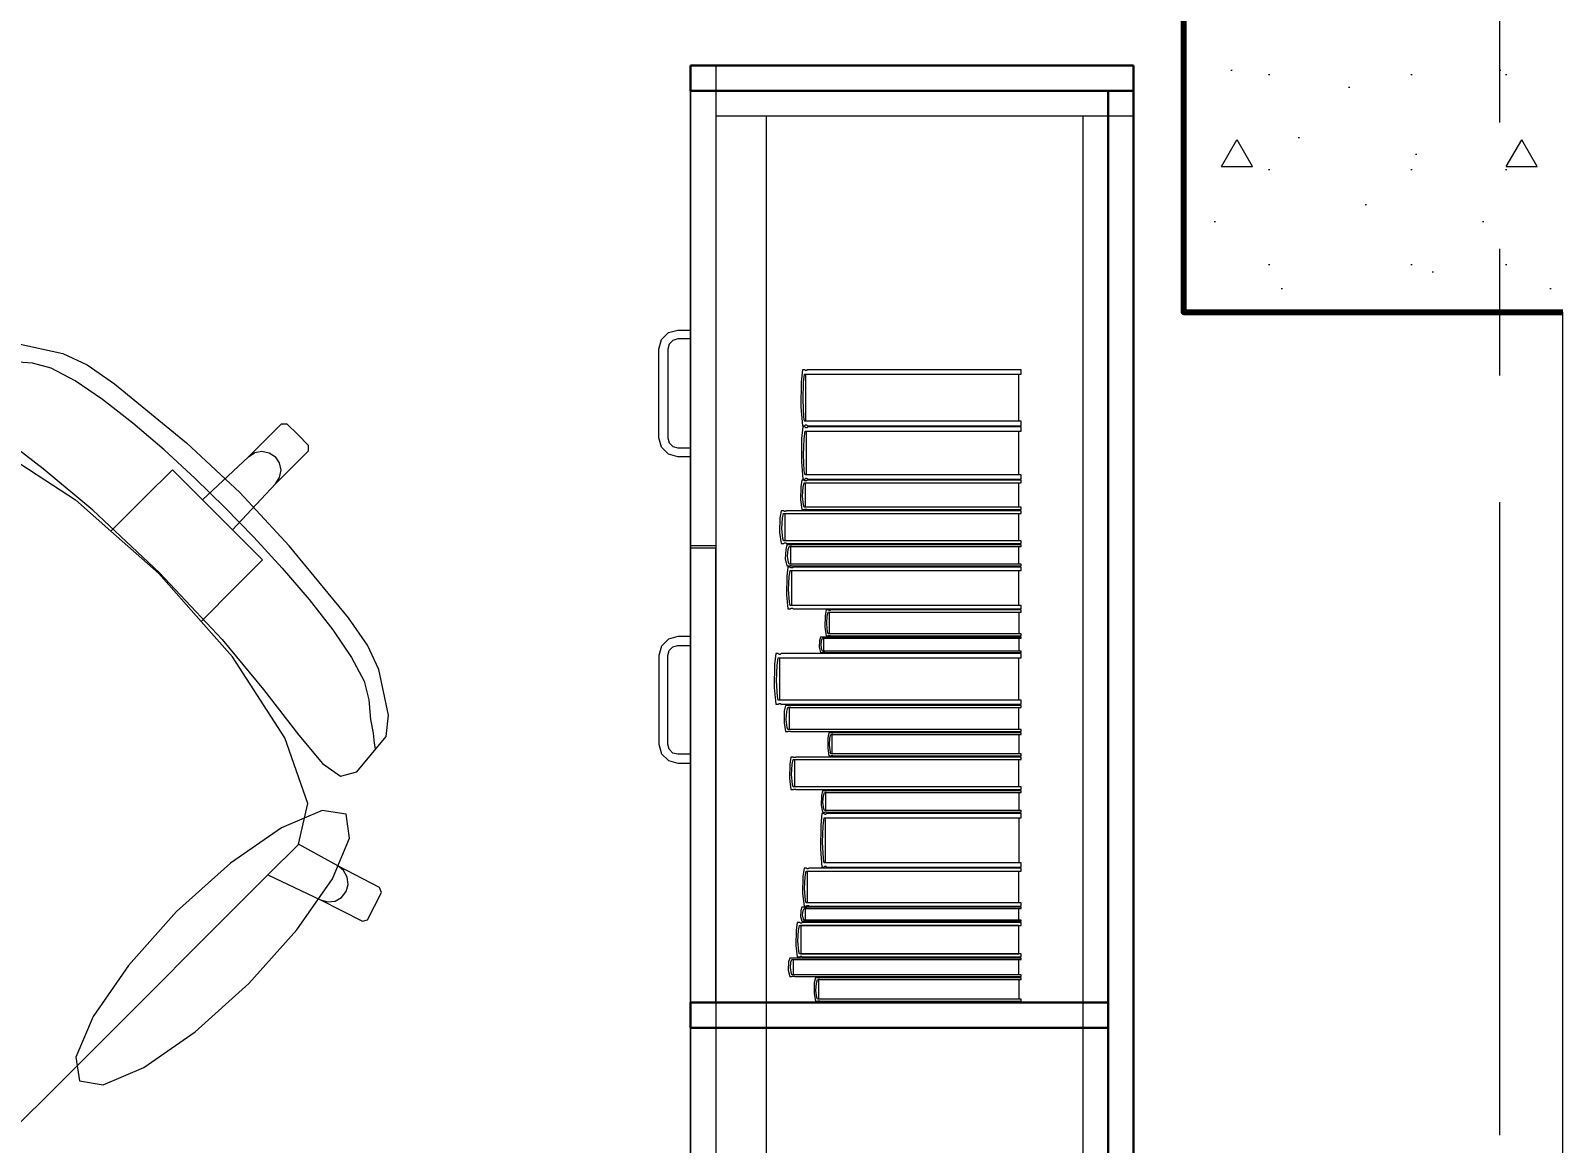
# Model space of a CAD drawing. Header units: inches. Extents: x -38 to 5698, y -33 to 92.
# Drawn here: x 135.659 to 136.869, y 6.244 to 7.122 of the extents above; entities that cross this region are included whole.
import ezdxf

# ---------------------------------------------------------------- set-up
doc = ezdxf.new("R2010")
doc.units = ezdxf.units.IN
doc.header["$MEASUREMENT"] = 0
doc.set_wipeout_variables(frame=1)
doc.header["$PDMODE"] = 1
doc.linetypes.add('Punto & Raya', pattern=[0.65, 0.5, -0.075, 0, -0.075])
doc.linetypes.add('Wipeout_Contour', pattern=[1, 0, -1])
for name, color, linetype in [('02 _ ARQ _ ALB _ Cotas Ejes', 7, 'Continuous'), ('02 _ ARQ _ ALB _ Ejes Generales', 7, 'Continuous'), ('02 _ ARQ _ ZON _ Espacio.3D', 7, 'Continuous'), ('08 _ STR _ EXT _ 06 Columnas', 7, 'Continuous'), ('Interior - Mobiliario', 7, 'Continuous')]:
    doc.layers.add(name, color=color, linetype=linetype)
doc.styles.add('Estilo_Generado_4', font='swisse.ttf')
doc.dimstyles.new('Estilo_Generado__1', dxfattribs={"dimtxt": 0.125, "dimasz": 0.095, "dimexe": 0.18, "dimexo": 0.3, "dimgap": 0, "dimtad": 0, "dimtih": 1, "dimtoh": 1, "dimzin": 0, "dimdsep": 46, "dimtxsty": 'Estilo_Generado_4', "dimblk": 'ARROWHEAD_6', "dimblk1": 'ARROWHEAD_6', "dimblk2": 'ARROWHEAD_6', "dimcen": 0.09, "dimse1": 1, "dimse2": 1, "dimclrd": 144, "dimclre": 144, "dimclrt": 7, "dimadec": 0, "dimazin": 0, "dimtfac": 1, "dimtdec": 4, "dimtmove": 0, "dimatfit": 3, "dimfxl": 1, "dimtolj": 1, "dimtzin": 0, "dimarcsym": 0})

# ---------------------------------------------------------------- blocks, each defined once
blk = doc.blocks.new('ARROWHEAD_6')
at = {"color": 0, "linetype": 'Continuous', "lineweight": 0}
for p, q in [((-0.5, -0.5), (0.5, 0.5)), ((0, 0), (-1, 0))]:
    blk.add_line(p, q, dxfattribs=at)
blk = doc.blocks.new('*D91', base_point=(804.059, 0))
at = {"layer": '02 _ ARQ _ ALB _ Cotas Ejes', "color": 144, "linetype": 'Continuous', "lineweight": -2, "transparency": 16777216}
for p, q in [((129.915, 2.2841), (133.0886, 2.2841)), ((136.725, 2.2841), (133.4761, 2.2841))]:
    blk.add_line(p, q, dxfattribs=at)
at = {"layer": 'Defpoints', "color": 0, "linetype": 'Continuous', "transparency": 16777216}
for p in [(129.82, 7.45), (136.82, 7.45), (136.82, 2.2841)]:
    blk.add_point(p, dxfattribs=at)
at = {"layer": '02 _ ARQ _ ALB _ Cotas Ejes', "color": 144, "linetype": 'Continuous', "lineweight": -2, "transparency": 16777216, "xscale": 0.095, "yscale": 0.095, "zscale": 0.095, "rotation": 180}
blk.add_blockref('ARROWHEAD_6', (129.82, 2.2841), dxfattribs=at)
at = {"layer": '02 _ ARQ _ ALB _ Cotas Ejes', "color": 144, "linetype": 'Continuous', "lineweight": -2, "transparency": 16777216, "xscale": 0.095, "yscale": 0.095, "zscale": 0.095}
blk.add_blockref('ARROWHEAD_6', (136.82, 2.2841), dxfattribs=at)
at = {"layer": '02 _ ARQ _ ALB _ Cotas Ejes', "color": 7, "linetype": 'Continuous', "lineweight": 13, "transparency": 16777216, "insert": (133.2824, 2.2841), "char_height": 0.125, "attachment_point": 5, "style": 'Estilo_Generado_4'}
blk.add_mtext('\\A1;7.00', dxfattribs=at)
blk = doc.blocks.new('*D92', base_point=(804.059, 0))
at = {"layer": '02 _ ARQ _ ALB _ Cotas Ejes', "color": 144, "linetype": 'Continuous', "lineweight": -2, "transparency": 16777216}
for p, q in [((136.915, 2.2841), (140.0886, 2.2841)), ((143.725, 2.2841), (140.4761, 2.2841))]:
    blk.add_line(p, q, dxfattribs=at)
at = {"layer": 'Defpoints', "color": 0, "linetype": 'Continuous', "transparency": 16777216}
for p in [(136.82, 7.45), (143.82, 7.45), (143.82, 2.2841)]:
    blk.add_point(p, dxfattribs=at)
at = {"layer": '02 _ ARQ _ ALB _ Cotas Ejes', "color": 144, "linetype": 'Continuous', "lineweight": -2, "transparency": 16777216, "xscale": 0.095, "yscale": 0.095, "zscale": 0.095, "rotation": 180}
blk.add_blockref('ARROWHEAD_6', (136.82, 2.2841), dxfattribs=at)
at = {"layer": '02 _ ARQ _ ALB _ Cotas Ejes', "color": 144, "linetype": 'Continuous', "lineweight": -2, "transparency": 16777216, "xscale": 0.095, "yscale": 0.095, "zscale": 0.095}
blk.add_blockref('ARROWHEAD_6', (143.82, 2.2841), dxfattribs=at)
at = {"layer": '02 _ ARQ _ ALB _ Cotas Ejes', "color": 7, "linetype": 'Continuous', "lineweight": 13, "transparency": 16777216, "insert": (140.2823, 2.2841), "char_height": 0.125, "attachment_point": 5, "style": 'Estilo_Generado_4'}
blk.add_mtext('\\A1;7.00', dxfattribs=at)

msp = doc.modelspace()

# ---------------------------------------------------------------- hatches: boundary and pattern name
at = {"layer": '08 _ STR _ EXT _ 06 Columnas', "linetype": 'Continuous', "lineweight": 9}
h = msp.add_hatch(dxfattribs=at)
h.set_pattern_fill('HORMIGÓN_EN_MASA_0002', style=0, pattern_type=2)
h.set_pattern_definition([(0, (92.5, 3e-09), (0, 0.3897114), [0.024375, -0.200625]), (0, (92.6125, 0.19486), (0, 0.3897114), [0.024375, -0.200625]), (60, (92.5, 3e-09), (-0.3375, 0.1948557), [0.024375, -0.200625]), (60, (92.725, 3e-09), (-0.3375, 0.1948557), [0.024375, -0.200625]), (120, (92.5244, 3e-09), (0.3375, 0.1948557), [0.024375, -0.200625]), (120, (92.7494, 3e-09), (0.3375, 0.1948557), [0.024375, -0.200625]), (0, (92.500015, 0.0375), (0, 0.075), [0, -0.075, 0, -0.1125]), (45, (92.537515, 0.0375), (-0.05303301, 0.05303301), [0, -0.05625, 0, -0.09375])])
h.paths.add_polyline_path([(136.57, 7.7), (136.17, 7.7), (136.17, 7.2), (136.57, 7.2), (136.57, 6.9), (136.87, 6.9), (136.87, 7.2), (137.07, 7.2), (137.07, 8.1), (136.57, 8.1)])

# ---------------------------------------------------------------- linework, layer by layer
at = {"layer": '02 _ ARQ _ ALB _ Ejes Generales', "color": 252, "linetype": 'Punto & Raya', "lineweight": 13}
msp.add_line((136.82, 3.05), (136.82, 44.9), dxfattribs=at)
at = {"layer": '02 _ ARQ _ ZON _ Espacio.3D', "color": 254, "linetype": 'Continuous', "lineweight": 0, "flags": 128}
msp.add_lwpolyline([(130.7699, 4.2489), (135.8699, 4.2489), (135.8699, 4.6516), (136.0199, 4.6516), (136.0199, 3.7271), (136.87, 3.7271), (136.87, 6.9), (136.57, 6.9), (136.57, 7.2), (136.17, 7.2), (136.17, 7.7), (136.57, 7.7), (136.57, 8.1), (137.07, 8.1), (137.07, 7.2), (143.17, 7.2), (143.17, 7.7), (143.57, 7.7), (143.57, 8.1), (144.07, 8.1), (144.0699, 11.45)], dxfattribs=at)
at = {"layer": '08 _ STR _ EXT _ 06 Columnas', "color": 7, "linetype": 'Continuous', "lineweight": 80, "flags": 128}
msp.add_lwpolyline([(137.07, 7.2), (137.07, 8.1), (136.57, 8.1), (136.57, 7.7), (136.17, 7.7), (136.17, 7.2), (136.57, 7.2), (136.57, 6.9), (136.87, 6.9)], dxfattribs=at)
at = {"layer": 'Interior - Mobiliario', "color": 175, "linetype": 'Continuous', "lineweight": 13}
for p, q in [((136.5105, 7.0749), (136.2005, 7.0749)), ((136.2005, 7.0749), (136.2005, 5.6149)), ((136.5105, 5.6149), (136.5105, 7.0749)), ((136.2405, 7.0549), (136.2005, 7.0549)), ((136.4905, 7.0549), (136.2405, 7.0549)), ((136.1575, 6.8784), (136.163, 6.8839)), ((136.163, 6.8839), (136.1705, 6.8859)), ((136.1705, 6.8859), (136.1805, 6.8859)), ((136.1805, 6.8859), (136.1805, 6.8789)), ((135.6483, 6.8753), (135.6845, 6.8675)), ((136.1555, 6.8709), (136.1575, 6.8784)), ((136.1636, 6.8749), (136.1625, 6.8709)), ((136.1665, 6.8778), (136.1636, 6.8749)), ((136.1705, 6.8789), (136.1665, 6.8778)), ((136.1805, 6.8789), (136.1705, 6.8789)), ((135.6605, 6.8598), (135.6451, 6.8609)), ((135.6753, 6.8559), (135.6605, 6.8598)), ((135.6845, 6.8675), (135.7037, 6.8585)), ((136.1555, 6.8009), (136.1555, 6.8709)), ((136.1625, 6.8709), (136.1625, 6.8009)), ((135.6941, 6.8459), (135.6753, 6.8559)), ((135.7037, 6.8585), (135.7254, 6.8436)), ((136.2689, 6.8546), (136.2679, 6.8449)), ((136.2708, 6.8546), (136.2689, 6.8546)), ((136.2698, 6.8445), (136.2706, 6.8511)), ((136.2706, 6.8511), (136.4418, 6.8511)), ((136.2709, 6.8544), (136.2708, 6.8546)), ((136.2711, 6.8542), (136.2709, 6.8544)), ((136.2713, 6.854), (136.2711, 6.8542)), ((136.2716, 6.8539), (136.2713, 6.854)), ((136.2715, 6.8511), (136.2715, 6.814)), ((136.2718, 6.8539), (136.2716, 6.8539)), ((136.2721, 6.8539), (136.2718, 6.8539)), ((136.2723, 6.8541), (136.2721, 6.8539)), ((136.2725, 6.8544), (136.2723, 6.8541)), ((136.2727, 6.8546), (136.2725, 6.8544)), ((136.4418, 6.8546), (136.2727, 6.8546)), ((136.4401, 6.814), (136.4401, 6.8511)), ((136.4418, 6.8511), (136.4418, 6.8546)), ((135.7159, 6.831), (135.6941, 6.8459)), ((135.7254, 6.8436), (135.7821, 6.7968)), ((136.2679, 6.8449), (136.2677, 6.8252)), ((136.2694, 6.8309), (136.2698, 6.8445)), ((135.7397, 6.8125), (135.7159, 6.831)), ((136.2677, 6.8252), (136.2689, 6.8104)), ((136.2701, 6.8173), (136.2694, 6.8309)), ((135.7645, 6.7913), (135.7397, 6.8125)), ((135.8312, 6.7859), (135.8573, 6.812)), ((135.8573, 6.812), (135.8616, 6.812)), ((135.8616, 6.812), (135.8701, 6.8035)), ((136.2706, 6.814), (136.2701, 6.8173)), ((136.4418, 6.814), (136.2706, 6.814)), ((136.2711, 6.8109), (136.2714, 6.8111)), ((136.2714, 6.8111), (136.2716, 6.8112)), ((136.2716, 6.8112), (136.2719, 6.8111)), ((136.2719, 6.8111), (136.2721, 6.811)), ((136.2721, 6.811), (136.2724, 6.8109)), ((136.4418, 6.8104), (136.4418, 6.814)), ((135.6688, 6.7764), (135.6326, 6.8043)), ((135.8786, 6.7949), (135.8701, 6.8035)), ((136.1575, 6.7934), (136.1555, 6.8009)), ((136.1625, 6.8009), (136.1636, 6.7969)), ((136.2683, 6.8004), (136.2681, 6.782)), ((136.2692, 6.8094), (136.2683, 6.8004)), ((136.2689, 6.8104), (136.2708, 6.8104)), ((136.2711, 6.8094), (136.2692, 6.8094)), ((136.2697, 6.7873), (136.2702, 6.8)), ((136.2702, 6.8), (136.271, 6.8061)), ((136.2708, 6.8104), (136.2709, 6.8107)), ((136.2709, 6.8107), (136.2711, 6.8109)), ((136.271, 6.8061), (136.4418, 6.8061)), ((136.2712, 6.8093), (136.2711, 6.8094)), ((136.2714, 6.809), (136.2712, 6.8093)), ((136.2717, 6.8088), (136.2714, 6.809)), ((136.2719, 6.8087), (136.2717, 6.8088)), ((136.2718, 6.8061), (136.2718, 6.7716)), ((136.2722, 6.8087), (136.2719, 6.8087)), ((136.2724, 6.8088), (136.2722, 6.8087)), ((136.2724, 6.8109), (136.2726, 6.8106)), ((136.2727, 6.809), (136.2724, 6.8088)), ((136.2726, 6.8106), (136.2727, 6.8104)), ((136.2727, 6.8104), (136.4418, 6.8104)), ((136.2729, 6.8092), (136.2727, 6.809)), ((136.273, 6.8094), (136.2729, 6.8092)), ((136.4418, 6.8094), (136.273, 6.8094)), ((136.4401, 6.7716), (136.4401, 6.8061)), ((136.4418, 6.8061), (136.4418, 6.8094)), ((135.6306, 6.7932), (135.6944, 6.7518)), ((135.7891, 6.7687), (135.7645, 6.7913)), ((135.7821, 6.7968), (135.8243, 6.7577)), ((135.8312, 6.7859), (135.8361, 6.7892)), ((135.8361, 6.7892), (135.8418, 6.7903)), ((135.8418, 6.7903), (135.8476, 6.7891)), ((135.8476, 6.7891), (135.8525, 6.7858)), ((135.8526, 6.7646), (135.8787, 6.7907)), ((135.8787, 6.7907), (135.8786, 6.7949)), ((136.163, 6.7879), (136.1575, 6.7934)), ((136.1705, 6.7859), (136.163, 6.7879)), ((136.1636, 6.7969), (136.1665, 6.7939)), ((136.1665, 6.7939), (136.1705, 6.7929)), ((136.1705, 6.7929), (136.1805, 6.7929)), ((136.1805, 6.7929), (136.1805, 6.7859)), ((136.2704, 6.7747), (136.2697, 6.7873)), ((135.7081, 6.7437), (135.6688, 6.7764)), ((135.7499, 6.7544), (135.7711, 6.7756)), ((135.7711, 6.7756), (135.7947, 6.752)), ((135.7947, 6.752), (135.8312, 6.7859)), ((135.8558, 6.781), (135.8525, 6.7858)), ((135.8569, 6.7752), (135.8558, 6.781)), ((135.8558, 6.7695), (135.8569, 6.7752)), ((136.1805, 6.7859), (136.1705, 6.7859)), ((136.2681, 6.782), (136.2692, 6.7683)), ((136.271, 6.7716), (136.2704, 6.7747)), ((135.8126, 6.7459), (135.7891, 6.7687)), ((135.8186, 6.7281), (135.8526, 6.7646)), ((135.8526, 6.7646), (135.8558, 6.7695)), ((136.2686, 6.7673), (136.2677, 6.7622)), ((136.2705, 6.7673), (136.2686, 6.7673)), ((136.2692, 6.7683), (136.2711, 6.7683)), ((136.2696, 6.762), (136.2704, 6.7654)), ((136.2704, 6.7654), (136.4418, 6.7654)), ((136.2706, 6.7672), (136.2705, 6.7673)), ((136.2708, 6.767), (136.2706, 6.7672)), ((136.2711, 6.7669), (136.2708, 6.767)), ((136.4418, 6.7716), (136.271, 6.7716)), ((136.2711, 6.7683), (136.2712, 6.7685)), ((136.2713, 6.7669), (136.2711, 6.7669)), ((136.2712, 6.7685), (136.2715, 6.7687)), ((136.2712, 6.7654), (136.2712, 6.746)), ((136.2716, 6.7669), (136.2713, 6.7669)), ((136.2715, 6.7687), (136.2717, 6.7689)), ((136.2718, 6.7669), (136.2716, 6.7669)), ((136.2717, 6.7689), (136.272, 6.7689)), ((136.2721, 6.767), (136.2718, 6.7669)), ((136.272, 6.7689), (136.2722, 6.7689)), ((136.2723, 6.7671), (136.2721, 6.767)), ((136.2722, 6.7689), (136.2725, 6.7688)), ((136.2724, 6.7673), (136.2723, 6.7671)), ((136.4418, 6.7673), (136.2724, 6.7673)), ((136.2725, 6.7688), (136.2727, 6.7687)), ((136.2727, 6.7687), (136.2729, 6.7684)), ((136.2729, 6.7684), (136.273, 6.7683)), ((136.273, 6.7683), (136.4418, 6.7683)), ((136.4401, 6.746), (136.4401, 6.7654)), ((136.4418, 6.7683), (136.4418, 6.7716)), ((136.4418, 6.7654), (136.4418, 6.7673)), ((135.6944, 6.7518), (135.7225, 6.7271)), ((135.7225, 6.7271), (135.7499, 6.7544)), ((135.7947, 6.752), (135.8066, 6.74)), ((135.8634, 6.7155), (135.8243, 6.7577)), ((136.2677, 6.7622), (136.2675, 6.7519)), ((136.2675, 6.7519), (136.2686, 6.7442)), ((136.2691, 6.7548), (136.2696, 6.762)), ((136.2699, 6.7478), (136.2691, 6.7548)), ((135.7608, 6.6942), (135.7081, 6.7437)), ((135.8186, 6.7281), (135.8066, 6.74)), ((135.8126, 6.7459), (135.8354, 6.7225)), ((136.2521, 6.7432), (136.2511, 6.7375)), ((136.2542, 6.7432), (136.2521, 6.7432)), ((136.2532, 6.7373), (136.254, 6.7411)), ((136.254, 6.7411), (136.4418, 6.7411)), ((136.2543, 6.7431), (136.2542, 6.7432)), ((136.2546, 6.7429), (136.2543, 6.7431)), ((136.2548, 6.7428), (136.2546, 6.7429)), ((136.2551, 6.7427), (136.2548, 6.7428)), ((136.255, 6.7411), (136.255, 6.7195)), ((136.2554, 6.7427), (136.2551, 6.7427)), ((136.2556, 6.7428), (136.2554, 6.7427)), ((136.2559, 6.7429), (136.2556, 6.7428)), ((136.2562, 6.743), (136.2559, 6.7429)), ((136.2563, 6.7432), (136.2562, 6.743)), ((136.4418, 6.7432), (136.2563, 6.7432)), ((136.2686, 6.7442), (136.2705, 6.7442)), ((136.2704, 6.746), (136.2699, 6.7478)), ((136.4418, 6.746), (136.2704, 6.746)), ((136.2705, 6.7442), (136.2707, 6.7443)), ((136.2707, 6.7443), (136.2709, 6.7444)), ((136.2709, 6.7444), (136.2711, 6.7445)), ((136.2711, 6.7445), (136.2714, 6.7446)), ((136.2714, 6.7446), (136.2716, 6.7445)), ((136.2716, 6.7445), (136.2719, 6.7445)), ((136.2719, 6.7445), (136.2721, 6.7444)), ((136.2721, 6.7444), (136.2723, 6.7443)), ((136.2723, 6.7443), (136.2724, 6.7442)), ((136.2724, 6.7442), (136.4418, 6.7442)), ((136.4399, 6.7195), (136.4399, 6.7411)), ((136.4418, 6.7442), (136.4418, 6.746)), ((136.4418, 6.7411), (136.4418, 6.7432)), ((135.7225, 6.7271), (135.7604, 6.6938)), ((135.8422, 6.7044), (135.8186, 6.7281)), ((136.2511, 6.7375), (136.2509, 6.726)), ((136.2527, 6.7293), (136.2532, 6.7373)), ((136.2535, 6.7214), (136.2527, 6.7293)), ((135.8354, 6.7225), (135.8579, 6.6978)), ((135.9103, 6.6588), (135.8634, 6.7155)), ((136.1805, 6.7159), (136.2005, 6.7159)), ((136.2509, 6.726), (136.2521, 6.7174)), ((136.2521, 6.7174), (136.2542, 6.7174)), ((136.254, 6.7195), (136.2535, 6.7214)), ((136.4418, 6.7195), (136.254, 6.7195)), ((136.2542, 6.7174), (136.2544, 6.7176)), ((136.2544, 6.7176), (136.2546, 6.7177)), ((136.2546, 6.7177), (136.2549, 6.7178)), ((136.2549, 6.7178), (136.2552, 6.7179)), ((136.2552, 6.7179), (136.2554, 6.7179)), ((136.2554, 6.7179), (136.2557, 6.7178)), ((136.2557, 6.7178), (136.256, 6.7177)), ((136.2567, 6.7164), (136.2557, 6.7127)), ((136.256, 6.7177), (136.2562, 6.7175)), ((136.2562, 6.7175), (136.2563, 6.7174)), ((136.2563, 6.7174), (136.4418, 6.7174)), ((136.2587, 6.7164), (136.2567, 6.7164)), ((136.2577, 6.7126), (136.2585, 6.7151)), ((136.2585, 6.7151), (136.4418, 6.7151)), ((136.2588, 6.7164), (136.2587, 6.7164)), ((136.259, 6.7163), (136.2588, 6.7164)), ((136.2593, 6.7162), (136.259, 6.7163)), ((136.2596, 6.7162), (136.2593, 6.7162)), ((136.2595, 6.7151), (136.2595, 6.701)), ((136.2598, 6.7161), (136.2596, 6.7162)), ((136.2601, 6.7162), (136.2598, 6.7161)), ((136.2604, 6.7162), (136.2601, 6.7162)), ((136.2606, 6.7163), (136.2604, 6.7162)), ((136.2608, 6.7164), (136.2606, 6.7163)), ((136.4418, 6.7164), (136.2608, 6.7164)), ((136.44, 6.701), (136.44, 6.7151)), ((136.4418, 6.7174), (136.4418, 6.7195)), ((136.4418, 6.7151), (136.4418, 6.7164)), ((135.8211, 6.6833), (135.8422, 6.7044)), ((136.1805, 6.7139), (136.2005, 6.7139)), ((136.2557, 6.7127), (136.2554, 6.7053)), ((136.2554, 6.7053), (136.2567, 6.6997)), ((136.2572, 6.7074), (136.2577, 6.7126)), ((136.258, 6.7023), (136.2572, 6.7074)), ((136.2585, 6.701), (136.258, 6.7023)), ((135.7937, 6.6559), (135.7604, 6.6938)), ((135.7608, 6.6942), (135.8103, 6.6415)), ((135.8579, 6.6978), (135.8791, 6.6731)), ((136.2565, 6.6915), (136.2563, 6.6768)), ((136.2575, 6.6987), (136.2565, 6.6915)), ((136.2567, 6.6997), (136.2587, 6.6997)), ((136.2595, 6.6987), (136.2575, 6.6987)), ((136.258, 6.681), (136.2585, 6.6911)), ((136.4418, 6.701), (136.2585, 6.701)), ((136.2585, 6.6911), (136.2593, 6.696)), ((136.2587, 6.6997), (136.2589, 6.6998)), ((136.2589, 6.6998), (136.2591, 6.6998)), ((136.2591, 6.6998), (136.2594, 6.6999)), ((136.2593, 6.696), (136.4418, 6.696)), ((136.2594, 6.6999), (136.2596, 6.6999)), ((136.2596, 6.6985), (136.2595, 6.6987)), ((136.2596, 6.6999), (136.2599, 6.6999)), ((136.2598, 6.6983), (136.2596, 6.6985)), ((136.2601, 6.6982), (136.2598, 6.6983)), ((136.2599, 6.6999), (136.2602, 6.6999)), ((136.2604, 6.6981), (136.2601, 6.6982)), ((136.2602, 6.6999), (136.2604, 6.6998)), ((136.2603, 6.696), (136.2603, 6.6685)), ((136.2604, 6.6998), (136.2607, 6.6997)), ((136.2606, 6.6981), (136.2604, 6.6981)), ((136.2609, 6.6982), (136.2606, 6.6981)), ((136.2607, 6.6997), (136.2608, 6.6997)), ((136.2608, 6.6997), (136.4418, 6.6997)), ((136.2612, 6.6983), (136.2609, 6.6982)), ((136.2614, 6.6985), (136.2612, 6.6983)), ((136.2616, 6.6987), (136.2614, 6.6985)), ((136.4418, 6.6987), (136.2616, 6.6987)), ((136.44, 6.6685), (136.44, 6.696)), ((136.4418, 6.6997), (136.4418, 6.701)), ((136.4418, 6.696), (136.4418, 6.6987)), ((135.7937, 6.6559), (135.8211, 6.6833)), ((136.2588, 6.671), (136.258, 6.681)), ((135.8791, 6.6731), (135.8977, 6.6493)), ((136.2563, 6.6768), (136.2575, 6.6659)), ((136.2575, 6.6659), (136.2595, 6.6659)), ((136.2593, 6.6685), (136.2588, 6.671)), ((136.4418, 6.6685), (136.2593, 6.6685)), ((136.2595, 6.6659), (136.2597, 6.666)), ((136.2597, 6.666), (136.2599, 6.6662)), ((136.2599, 6.6662), (136.2602, 6.6664)), ((136.2602, 6.6664), (136.2604, 6.6664)), ((136.2604, 6.6664), (136.2607, 6.6664)), ((136.2607, 6.6664), (136.261, 6.6663)), ((136.261, 6.6663), (136.2612, 6.6662)), ((136.2612, 6.6662), (136.2614, 6.666)), ((136.2614, 6.666), (136.2616, 6.6659)), ((136.2616, 6.6659), (136.4418, 6.6659)), ((136.4418, 6.6659), (136.4418, 6.6685)), ((135.8185, 6.6278), (135.7937, 6.6559)), ((135.9252, 6.6371), (135.9103, 6.6588)), ((136.2869, 6.6604), (136.2867, 6.6513)), ((136.2877, 6.6649), (136.2869, 6.6604)), ((136.2894, 6.6649), (136.2877, 6.6649)), ((136.2882, 6.6539), (136.2886, 6.6602)), ((136.2888, 6.6477), (136.2882, 6.6539)), ((136.2886, 6.6602), (136.2893, 6.6632)), ((136.2893, 6.6632), (136.4418, 6.6632)), ((136.2895, 6.6648), (136.2894, 6.6649)), ((136.2897, 6.6647), (136.2895, 6.6648)), ((136.2899, 6.6646), (136.2897, 6.6647)), ((136.2901, 6.6645), (136.2899, 6.6646)), ((136.29, 6.6632), (136.29, 6.6461)), ((136.2903, 6.6645), (136.2901, 6.6645)), ((136.2906, 6.6646), (136.2903, 6.6645)), ((136.2908, 6.6646), (136.2906, 6.6646)), ((136.291, 6.6648), (136.2908, 6.6646)), ((136.2911, 6.6649), (136.291, 6.6648)), ((136.4418, 6.6649), (136.2911, 6.6649)), ((136.4403, 6.6461), (136.4403, 6.6632)), ((136.4418, 6.6632), (136.4418, 6.6649)), ((135.8977, 6.6493), (135.9125, 6.6274)), ((136.163, 6.6419), (136.1575, 6.6364)), ((136.1705, 6.6439), (136.163, 6.6419)), ((136.1805, 6.6439), (136.1705, 6.6439)), ((136.1805, 6.6369), (136.1805, 6.6439)), ((136.2832, 6.6435), (136.2824, 6.6408)), ((136.2849, 6.6435), (136.2832, 6.6435)), ((136.2841, 6.6407), (136.2848, 6.6425)), ((136.2848, 6.6425), (136.4418, 6.6425)), ((136.285, 6.6434), (136.2849, 6.6435)), ((136.2852, 6.6434), (136.285, 6.6434)), ((136.2855, 6.6433), (136.2852, 6.6434)), ((136.2857, 6.6433), (136.2855, 6.6433)), ((136.2856, 6.6425), (136.2856, 6.6324)), ((136.2859, 6.6433), (136.2857, 6.6433)), ((136.2861, 6.6433), (136.2859, 6.6433)), ((136.2864, 6.6434), (136.2861, 6.6433)), ((136.2866, 6.6434), (136.2864, 6.6434)), ((136.2867, 6.6435), (136.2866, 6.6434)), ((136.2867, 6.6513), (136.2877, 6.6445)), ((136.4418, 6.6435), (136.2867, 6.6435)), ((136.2877, 6.6445), (136.2894, 6.6445)), ((136.2893, 6.6461), (136.2888, 6.6477)), ((136.4418, 6.6461), (136.2893, 6.6461)), ((136.2894, 6.6445), (136.2895, 6.6446)), ((136.2895, 6.6446), (136.2897, 6.6447)), ((136.2897, 6.6447), (136.2899, 6.6448)), ((136.2899, 6.6448), (136.2902, 6.6448)), ((136.2902, 6.6448), (136.2904, 6.6448)), ((136.2904, 6.6448), (136.2906, 6.6448)), ((136.2906, 6.6448), (136.2908, 6.6447)), ((136.2908, 6.6447), (136.291, 6.6446)), ((136.291, 6.6446), (136.2911, 6.6445)), ((136.2911, 6.6445), (136.4418, 6.6445)), ((136.4403, 6.6324), (136.4403, 6.6425)), ((136.4418, 6.6445), (136.4418, 6.6461)), ((136.4418, 6.6425), (136.4418, 6.6435)), ((135.8103, 6.6415), (135.843, 6.6021)), ((135.9341, 6.6178), (135.9252, 6.6371)), ((136.1575, 6.6364), (136.1555, 6.6289)), ((136.1625, 6.6289), (136.1636, 6.6329)), ((136.1636, 6.6329), (136.1665, 6.6358)), ((136.1665, 6.6358), (136.1705, 6.6369)), ((136.1705, 6.6369), (136.1805, 6.6369)), ((136.2478, 6.6304), (136.2468, 6.6217)), ((136.2499, 6.6304), (136.2478, 6.6304)), ((136.2501, 6.6303), (136.2499, 6.6304)), ((136.2503, 6.63), (136.2501, 6.6303)), ((136.2506, 6.6299), (136.2503, 6.63)), ((136.2508, 6.6298), (136.2506, 6.6299)), ((136.2511, 6.6298), (136.2508, 6.6298)), ((136.2514, 6.6298), (136.2511, 6.6298)), ((136.2517, 6.63), (136.2514, 6.6298)), ((136.2519, 6.6302), (136.2517, 6.63)), ((136.2521, 6.6304), (136.2519, 6.6302)), ((136.4418, 6.6304), (136.2521, 6.6304)), ((136.2824, 6.6408), (136.2822, 6.6355)), ((136.2822, 6.6355), (136.2832, 6.6314)), ((136.2832, 6.6314), (136.2849, 6.6314)), ((136.2837, 6.637), (136.2841, 6.6407)), ((136.2843, 6.6333), (136.2837, 6.637)), ((136.2848, 6.6324), (136.2843, 6.6333)), ((136.4418, 6.6324), (136.2848, 6.6324)), ((136.2849, 6.6314), (136.2851, 6.6315)), ((136.2851, 6.6315), (136.2853, 6.6316)), ((136.2853, 6.6316), (136.2855, 6.6316)), ((136.2855, 6.6316), (136.2857, 6.6316)), ((136.2857, 6.6316), (136.286, 6.6316)), ((136.286, 6.6316), (136.2862, 6.6316)), ((136.2862, 6.6316), (136.2864, 6.6316)), ((136.2864, 6.6316), (136.2866, 6.6315)), ((136.2866, 6.6315), (136.2867, 6.6314)), ((136.2867, 6.6314), (136.4418, 6.6314)), ((136.4418, 6.6314), (136.4418, 6.6324)), ((136.4418, 6.6272), (136.4418, 6.6304)), ((135.8598, 6.5639), (135.8185, 6.6278)), ((135.9125, 6.6274), (135.9225, 6.6086)), ((135.9419, 6.5817), (135.9341, 6.6178)), ((136.1555, 6.6289), (136.1555, 6.5589)), ((136.1625, 6.5589), (136.1625, 6.6289)), ((136.2468, 6.6217), (136.2465, 6.6037)), ((136.2484, 6.6089), (136.2489, 6.6212)), ((136.2489, 6.6212), (136.2498, 6.6272)), ((136.2498, 6.6272), (136.4418, 6.6272)), ((136.2507, 6.6272), (136.2507, 6.5936)), ((136.4399, 6.5936), (136.4399, 6.6272)), ((135.9225, 6.6086), (135.9264, 6.5939)), ((136.2492, 6.5966), (136.2484, 6.6089)), ((135.843, 6.6021), (135.871, 6.566)), ((135.9264, 6.5939), (135.9275, 6.5785)), ((136.2465, 6.6037), (136.2478, 6.5904)), ((136.2498, 6.5936), (136.2492, 6.5966)), ((136.4418, 6.5936), (136.2498, 6.5936)), ((136.4418, 6.5904), (136.4418, 6.5936)), ((135.94, 6.5649), (135.9419, 6.5817)), ((136.2478, 6.5904), (136.2499, 6.5904)), ((136.2499, 6.5904), (136.2501, 6.5906)), ((136.2501, 6.5906), (136.2504, 6.5908)), ((136.2504, 6.5908), (136.2506, 6.591)), ((136.2506, 6.591), (136.2509, 6.5911)), ((136.2509, 6.5911), (136.2512, 6.5911)), ((136.2512, 6.5911), (136.2515, 6.591)), ((136.2515, 6.591), (136.2517, 6.5908)), ((136.2517, 6.5908), (136.252, 6.5905)), ((136.252, 6.5905), (136.2521, 6.5904)), ((136.2521, 6.5904), (136.4418, 6.5904)), ((136.2546, 6.5849), (136.2544, 6.5758)), ((136.2556, 6.5894), (136.2546, 6.5849)), ((136.2576, 6.5894), (136.2556, 6.5894)), ((136.2561, 6.5784), (136.2566, 6.5847)), ((136.2566, 6.5847), (136.2575, 6.5878)), ((136.2575, 6.5878), (136.4418, 6.5878)), ((136.2577, 6.5893), (136.2576, 6.5894)), ((136.258, 6.5892), (136.2577, 6.5893)), ((136.2582, 6.5891), (136.258, 6.5892)), ((136.2585, 6.5891), (136.2582, 6.5891)), ((136.2584, 6.5878), (136.2584, 6.5706)), ((136.2588, 6.5891), (136.2585, 6.5891)), ((136.259, 6.5891), (136.2588, 6.5891)), ((136.2593, 6.5892), (136.259, 6.5891)), ((136.2595, 6.5893), (136.2593, 6.5892)), ((136.2597, 6.5894), (136.2595, 6.5893)), ((136.4418, 6.5894), (136.2597, 6.5894)), ((136.44, 6.5706), (136.44, 6.5878)), ((136.4418, 6.5878), (136.4418, 6.5894)), ((135.9275, 6.5785), (135.9296, 6.5677)), ((136.2544, 6.5758), (136.2556, 6.5689)), ((136.2569, 6.5721), (136.2561, 6.5784)), ((136.2575, 6.5706), (136.2569, 6.5721)), ((136.4418, 6.5706), (136.2575, 6.5706)), ((136.2576, 6.5689), (136.2578, 6.5691)), ((136.2578, 6.5691), (136.258, 6.5692)), ((136.258, 6.5692), (136.2583, 6.5692)), ((136.2583, 6.5692), (136.2586, 6.5693)), ((136.2586, 6.5693), (136.2588, 6.5693)), ((136.2588, 6.5693), (136.2591, 6.5692)), ((136.2591, 6.5692), (136.2594, 6.5691)), ((136.2594, 6.5691), (136.2596, 6.569)), ((136.2596, 6.569), (136.2597, 6.5689)), ((136.4418, 6.5689), (136.4418, 6.5706)), ((135.8782, 6.512), (135.8598, 6.5639)), ((135.871, 6.566), (135.8896, 6.5437)), ((135.9168, 6.5371), (135.94, 6.5649)), ((135.9296, 6.5677), (135.9304, 6.5597)), ((135.9304, 6.5597), (135.9312, 6.5552)), ((136.1555, 6.5589), (136.1575, 6.5514)), ((136.1636, 6.5549), (136.1625, 6.5589)), ((136.2556, 6.5689), (136.2576, 6.5689)), ((136.2597, 6.5689), (136.4418, 6.5689)), ((136.2891, 6.564), (136.2889, 6.5558)), ((136.2899, 6.5679), (136.2891, 6.564)), ((136.2915, 6.5679), (136.2899, 6.5679)), ((136.2903, 6.5582), (136.2907, 6.5638)), ((136.291, 6.5526), (136.2903, 6.5582)), ((136.2907, 6.5638), (136.2914, 6.5665)), ((136.2914, 6.5665), (136.4418, 6.5665)), ((136.2916, 6.5679), (136.2915, 6.5679)), ((136.2918, 6.5678), (136.2916, 6.5679)), ((136.292, 6.5677), (136.2918, 6.5678)), ((136.2923, 6.5676), (136.292, 6.5677)), ((136.2922, 6.5665), (136.2922, 6.5512)), ((136.2925, 6.5676), (136.2923, 6.5676)), ((136.2927, 6.5677), (136.2925, 6.5676)), ((136.2929, 6.5677), (136.2927, 6.5677)), ((136.2931, 6.5678), (136.2929, 6.5677)), ((136.2932, 6.5679), (136.2931, 6.5678)), ((136.4418, 6.5679), (136.2932, 6.5679)), ((136.4403, 6.5512), (136.4403, 6.5665)), ((136.4418, 6.5665), (136.4418, 6.5679)), ((136.1575, 6.5514), (136.163, 6.5459)), ((136.163, 6.5459), (136.1705, 6.5439)), ((136.1665, 6.5519), (136.1636, 6.5549)), ((136.1705, 6.5509), (136.1665, 6.5519)), ((136.1805, 6.5509), (136.1705, 6.5509)), ((136.1805, 6.5439), (136.1805, 6.5509)), ((136.2599, 6.5487), (136.2589, 6.5431)), ((136.2618, 6.5487), (136.2599, 6.5487)), ((136.2608, 6.5429), (136.2617, 6.5467)), ((136.2617, 6.5467), (136.4418, 6.5467)), ((136.2619, 6.5486), (136.2618, 6.5487)), ((136.2622, 6.5485), (136.2619, 6.5486)), ((136.2624, 6.5484), (136.2622, 6.5485)), ((136.2627, 6.5483), (136.2624, 6.5484)), ((136.2626, 6.5467), (136.2626, 6.5251)), ((136.263, 6.5483), (136.2627, 6.5483)), ((136.2632, 6.5484), (136.263, 6.5483)), ((136.2635, 6.5485), (136.2632, 6.5484)), ((136.2637, 6.5486), (136.2635, 6.5485)), ((136.2639, 6.5487), (136.2637, 6.5486)), ((136.4418, 6.5487), (136.2639, 6.5487)), ((136.2889, 6.5558), (136.2899, 6.5497)), ((136.2899, 6.5497), (136.2915, 6.5497)), ((136.2914, 6.5512), (136.291, 6.5526)), ((136.4418, 6.5512), (136.2914, 6.5512)), ((136.2915, 6.5497), (136.2917, 6.5498)), ((136.2917, 6.5498), (136.2919, 6.55)), ((136.2919, 6.55), (136.2921, 6.55)), ((136.2921, 6.55), (136.2923, 6.5501)), ((136.2923, 6.5501), (136.2925, 6.55)), ((136.2925, 6.55), (136.2927, 6.55)), ((136.2927, 6.55), (136.293, 6.5499)), ((136.293, 6.5499), (136.2931, 6.5498)), ((136.2931, 6.5498), (136.2932, 6.5497)), ((136.2932, 6.5497), (136.4418, 6.5497)), ((136.44, 6.5251), (136.44, 6.5467)), ((136.4418, 6.5497), (136.4418, 6.5512)), ((136.4418, 6.5467), (136.4418, 6.5487)), ((135.8896, 6.5437), (135.9039, 6.5337)), ((135.9039, 6.5337), (135.9168, 6.5371)), ((136.1705, 6.5439), (136.1805, 6.5439)), ((136.2589, 6.5431), (136.2586, 6.5317)), ((136.2604, 6.535), (136.2608, 6.5429)), ((136.2611, 6.5271), (136.2604, 6.535)), ((136.2586, 6.5317), (136.2599, 6.5231)), ((136.2599, 6.5231), (136.2618, 6.5231)), ((136.2617, 6.5251), (136.2611, 6.5271)), ((136.4418, 6.5251), (136.2617, 6.5251)), ((136.2618, 6.5231), (136.262, 6.5232)), ((136.262, 6.5232), (136.2622, 6.5234)), ((136.2622, 6.5234), (136.2625, 6.5235)), ((136.2625, 6.5235), (136.2627, 6.5235)), ((136.2627, 6.5235), (136.263, 6.5235)), ((136.263, 6.5235), (136.2633, 6.5235)), ((136.2633, 6.5235), (136.2635, 6.5234)), ((136.2635, 6.5234), (136.2638, 6.5232)), ((136.2638, 6.5232), (136.2639, 6.5231)), ((136.2639, 6.5231), (136.4418, 6.5231)), ((136.2848, 6.5221), (136.2839, 6.5184)), ((136.2865, 6.5221), (136.2848, 6.5221)), ((136.2856, 6.5182), (136.2864, 6.5207)), ((136.2864, 6.5207), (136.4418, 6.5207)), ((136.2866, 6.522), (136.2865, 6.5221)), ((136.2868, 6.5219), (136.2866, 6.522)), ((136.287, 6.5219), (136.2868, 6.5219)), ((136.2872, 6.5218), (136.287, 6.5219)), ((136.2871, 6.5207), (136.2871, 6.5065)), ((136.2875, 6.5218), (136.2872, 6.5218)), ((136.2877, 6.5218), (136.2875, 6.5218)), ((136.2879, 6.5219), (136.2877, 6.5218)), ((136.2881, 6.522), (136.2879, 6.5219)), ((136.2882, 6.5221), (136.2881, 6.522)), ((136.4418, 6.5221), (136.2882, 6.5221)), ((136.4403, 6.5065), (136.4403, 6.5207)), ((136.4418, 6.5231), (136.4418, 6.5251)), ((136.4418, 6.5207), (136.4418, 6.5221)), ((135.8707, 6.48), (135.8782, 6.512)), ((136.2839, 6.5184), (136.2837, 6.5108)), ((136.2837, 6.5108), (136.2848, 6.5051)), ((136.2852, 6.513), (136.2856, 6.5182)), ((136.2859, 6.5078), (136.2852, 6.513)), ((136.2844, 6.5041), (136.2835, 6.4949)), ((136.2861, 6.5041), (136.2844, 6.5041)), ((136.2848, 6.5051), (136.2865, 6.5051)), ((136.2853, 6.4944), (136.286, 6.5007)), ((136.2864, 6.5065), (136.2859, 6.5078)), ((136.286, 6.5007), (136.4418, 6.5007)), ((136.2862, 6.504), (136.2861, 6.5041)), ((136.2864, 6.5037), (136.2862, 6.504)), ((136.4418, 6.5065), (136.2864, 6.5065)), ((136.2866, 6.5035), (136.2864, 6.5037)), ((136.2865, 6.5051), (136.2866, 6.5052)), ((136.2866, 6.5052), (136.2868, 6.5053)), ((136.2868, 6.5034), (136.2866, 6.5035)), ((136.2868, 6.5053), (136.2871, 6.5054)), ((136.2871, 6.5034), (136.2868, 6.5034)), ((136.2868, 6.5007), (136.2868, 6.4653)), ((136.2871, 6.5054), (136.2873, 6.5054)), ((136.2873, 6.5035), (136.2871, 6.5034)), ((136.2873, 6.5054), (136.2875, 6.5054)), ((136.2875, 6.5036), (136.2873, 6.5035)), ((136.2875, 6.5054), (136.2877, 6.5054)), ((136.2877, 6.5039), (136.2875, 6.5036)), ((136.2877, 6.5054), (136.288, 6.5053)), ((136.2879, 6.5041), (136.2877, 6.5039)), ((136.4418, 6.5041), (136.2879, 6.5041)), ((136.288, 6.5053), (136.2882, 6.5052)), ((136.2882, 6.5052), (136.2882, 6.5051)), ((136.2882, 6.5051), (136.4418, 6.5051)), ((136.4403, 6.4653), (136.4403, 6.5007)), ((136.4418, 6.5051), (136.4418, 6.5065)), ((136.4418, 6.5007), (136.4418, 6.5041)), ((136.2835, 6.4949), (136.2833, 6.476)), ((136.2849, 6.4814), (136.2853, 6.4944)), ((135.8707, 6.4798), (135.8464, 6.4556)), ((135.8707, 6.4798), (135.8707, 6.48)), ((135.9017, 6.4627), (135.8707, 6.48)), ((136.2833, 6.476), (136.2844, 6.4619)), ((136.2855, 6.4685), (136.2849, 6.4814)), ((135.9063, 6.4591), (135.9017, 6.4627)), ((135.9348, 6.4457), (135.9017, 6.4627)), ((136.2702, 6.4609), (136.2693, 6.4544)), ((136.2721, 6.4609), (136.2702, 6.4609)), ((136.2722, 6.4608), (136.2721, 6.4609)), ((136.2724, 6.4606), (136.2722, 6.4608)), ((136.2727, 6.4605), (136.2724, 6.4606)), ((136.2729, 6.4604), (136.2727, 6.4605)), ((136.2732, 6.4604), (136.2729, 6.4604)), ((136.2734, 6.4605), (136.2732, 6.4604)), ((136.2737, 6.4606), (136.2734, 6.4605)), ((136.2739, 6.4608), (136.2737, 6.4606)), ((136.274, 6.4609), (136.2739, 6.4608)), ((136.4418, 6.4609), (136.274, 6.4609)), ((136.2844, 6.4619), (136.2861, 6.4619)), ((136.286, 6.4653), (136.2855, 6.4685)), ((136.4418, 6.4653), (136.286, 6.4653)), ((136.2861, 6.4619), (136.2862, 6.4621)), ((136.2862, 6.4621), (136.2865, 6.4624)), ((136.2865, 6.4624), (136.2867, 6.4625)), ((136.2867, 6.4625), (136.2869, 6.4626)), ((136.2869, 6.4626), (136.2871, 6.4626)), ((136.2871, 6.4626), (136.2874, 6.4625)), ((136.2874, 6.4625), (136.2876, 6.4623)), ((136.2876, 6.4623), (136.2878, 6.4621)), ((136.2878, 6.4621), (136.2879, 6.4619)), ((136.2879, 6.4619), (136.4418, 6.4619)), ((136.4418, 6.4619), (136.4418, 6.4653)), ((136.4418, 6.4585), (136.4418, 6.4609)), ((135.6986, 6.3077), (135.8464, 6.4556)), ((135.8464, 6.4556), (135.8882, 6.436)), ((135.9092, 6.4539), (135.9063, 6.4591)), ((135.9084, 6.4425), (135.91, 6.4481)), ((135.91, 6.4481), (135.9092, 6.4539)), ((136.2693, 6.4544), (136.2691, 6.441)), ((136.2707, 6.4449), (136.2712, 6.4541)), ((136.2712, 6.4541), (136.272, 6.4585)), ((136.272, 6.4585), (136.4418, 6.4585)), ((136.2728, 6.4585), (136.2728, 6.4335)), ((136.4401, 6.4335), (136.4401, 6.4585)), ((135.8882, 6.436), (135.8939, 6.4344)), ((135.8882, 6.436), (135.9213, 6.419)), ((135.8997, 6.435), (135.9048, 6.4379)), ((135.9048, 6.4379), (135.9084, 6.4425)), ((135.9253, 6.4203), (135.9362, 6.4417)), ((135.9362, 6.4417), (135.9348, 6.4457)), ((136.2691, 6.441), (136.2702, 6.4311)), ((136.2715, 6.4357), (136.2707, 6.4449)), ((135.8939, 6.4344), (135.8997, 6.435)), ((136.2676, 6.4276), (136.2674, 6.4227)), ((136.2686, 6.4301), (136.2676, 6.4276)), ((136.2705, 6.4301), (136.2686, 6.4301)), ((136.2691, 6.4241), (136.2695, 6.4275)), ((136.2698, 6.4207), (136.2691, 6.4241)), ((136.2695, 6.4275), (136.2703, 6.4292)), ((136.2702, 6.4311), (136.2721, 6.4311)), ((136.2703, 6.4292), (136.4418, 6.4292)), ((136.2706, 6.43), (136.2705, 6.4301)), ((136.2708, 6.43), (136.2706, 6.43)), ((136.271, 6.4299), (136.2708, 6.43)), ((136.2713, 6.4299), (136.271, 6.4299)), ((136.2712, 6.4292), (136.2712, 6.4199)), ((136.2715, 6.4299), (136.2713, 6.4299)), ((136.272, 6.4335), (136.2715, 6.4357)), ((136.2718, 6.4299), (136.2715, 6.4299)), ((136.272, 6.43), (136.2718, 6.4299)), ((136.4418, 6.4335), (136.272, 6.4335)), ((136.2722, 6.43), (136.272, 6.43)), ((136.2721, 6.4311), (136.2723, 6.4312)), ((136.2724, 6.4301), (136.2722, 6.43)), ((136.2723, 6.4312), (136.2725, 6.4314)), ((136.4418, 6.4301), (136.2724, 6.4301)), ((136.2725, 6.4314), (136.2727, 6.4315)), ((136.2727, 6.4315), (136.273, 6.4316)), ((136.273, 6.4316), (136.2732, 6.4316)), ((136.2732, 6.4316), (136.2735, 6.4315)), ((136.2735, 6.4315), (136.2737, 6.4314)), ((136.2737, 6.4314), (136.2739, 6.4312)), ((136.2739, 6.4312), (136.274, 6.4311)), ((136.274, 6.4311), (136.4418, 6.4311)), ((136.4401, 6.4199), (136.4401, 6.4292)), ((136.4418, 6.4311), (136.4418, 6.4335)), ((136.4418, 6.4292), (136.4418, 6.4301)), ((135.9213, 6.419), (135.9253, 6.4203)), ((136.264, 6.4121), (136.2637, 6.4)), ((136.2649, 6.418), (136.264, 6.4121)), ((136.2668, 6.418), (136.2649, 6.418)), ((136.2654, 6.4035), (136.2659, 6.4118)), ((136.2659, 6.4118), (136.2667, 6.4158)), ((136.2667, 6.4158), (136.4418, 6.4158)), ((136.2669, 6.4179), (136.2668, 6.418)), ((136.2672, 6.4177), (136.2669, 6.4179)), ((136.2674, 6.4176), (136.2672, 6.4177)), ((136.2674, 6.4227), (136.2686, 6.419)), ((136.2677, 6.4175), (136.2674, 6.4176)), ((136.4401, 6.4158), (136.2676, 6.4158)), ((136.2676, 6.4158), (136.2676, 6.3932)), ((136.2679, 6.4175), (136.2677, 6.4175)), ((136.2682, 6.4176), (136.2679, 6.4175)), ((136.2684, 6.4177), (136.2682, 6.4176)), ((136.2687, 6.4178), (136.2684, 6.4177)), ((136.2686, 6.419), (136.2705, 6.419)), ((136.2688, 6.418), (136.2687, 6.4178)), ((136.4418, 6.418), (136.2688, 6.418)), ((136.2703, 6.4199), (136.2698, 6.4207)), ((136.4418, 6.4199), (136.2703, 6.4199)), ((136.2705, 6.419), (136.2706, 6.419)), ((136.2706, 6.419), (136.2708, 6.4191)), ((136.2708, 6.4191), (136.2711, 6.4191)), ((136.2711, 6.4191), (136.2713, 6.4192)), ((136.2713, 6.4192), (136.2716, 6.4192)), ((136.2716, 6.4192), (136.2718, 6.4191)), ((136.2718, 6.4191), (136.2721, 6.4191)), ((136.2721, 6.4191), (136.2723, 6.419)), ((136.2723, 6.419), (136.2724, 6.419)), ((136.2724, 6.419), (136.4418, 6.419)), ((136.4401, 6.3932), (136.4401, 6.4158)), ((136.4418, 6.419), (136.4418, 6.4199)), ((136.4418, 6.4158), (136.4418, 6.418)), ((136.2637, 6.4), (136.2649, 6.391)), ((136.2662, 6.3952), (136.2654, 6.4035)), ((136.2589, 6.39), (136.2579, 6.3869)), ((136.2609, 6.39), (136.2589, 6.39)), ((136.2599, 6.3867), (136.2607, 6.3889)), ((136.2607, 6.3889), (136.4418, 6.3889)), ((136.261, 6.39), (136.2609, 6.39)), ((136.2612, 6.3899), (136.261, 6.39)), ((136.2615, 6.3898), (136.2612, 6.3899)), ((136.2618, 6.3898), (136.2615, 6.3898)), ((136.2617, 6.3889), (136.2617, 6.3767)), ((136.262, 6.3898), (136.2618, 6.3898)), ((136.2623, 6.3898), (136.262, 6.3898)), ((136.2625, 6.3899), (136.2623, 6.3898)), ((136.2628, 6.39), (136.2625, 6.3899)), ((136.2629, 6.39), (136.2628, 6.39)), ((136.4418, 6.39), (136.2629, 6.39)), ((136.2649, 6.391), (136.2668, 6.391)), ((136.2667, 6.3932), (136.2662, 6.3952)), ((136.4418, 6.3932), (136.2667, 6.3932)), ((136.2668, 6.391), (136.267, 6.3912)), ((136.267, 6.3912), (136.2672, 6.3913)), ((136.2672, 6.3913), (136.2675, 6.3914)), ((136.2675, 6.3914), (136.2677, 6.3915)), ((136.2676, 6.3932), (136.4401, 6.3932)), ((136.2677, 6.3915), (136.268, 6.3915)), ((136.268, 6.3915), (136.2682, 6.3914)), ((136.2682, 6.3914), (136.2685, 6.3913)), ((136.2685, 6.3913), (136.2687, 6.3911)), ((136.2687, 6.3911), (136.2688, 6.391)), ((136.2688, 6.391), (136.4418, 6.391)), ((136.44, 6.3767), (136.44, 6.3889)), ((136.4418, 6.391), (136.4418, 6.3932)), ((136.4418, 6.3889), (136.4418, 6.39)), ((136.2579, 6.3869), (136.2577, 6.3804)), ((136.2577, 6.3804), (136.2589, 6.3755)), ((136.2589, 6.3755), (136.2609, 6.3755)), ((136.2594, 6.3822), (136.2599, 6.3867)), ((136.2602, 6.3778), (136.2594, 6.3822)), ((136.2607, 6.3767), (136.2602, 6.3778)), ((136.4418, 6.3767), (136.2607, 6.3767)), ((136.2609, 6.3755), (136.2611, 6.3756)), ((136.2611, 6.3756), (136.2613, 6.3757)), ((136.2613, 6.3757), (136.2615, 6.3757)), ((136.2615, 6.3757), (136.2618, 6.3758)), ((136.2618, 6.3758), (136.2621, 6.3758)), ((136.2621, 6.3758), (136.2623, 6.3757)), ((136.2623, 6.3757), (136.2626, 6.3757)), ((136.2626, 6.3757), (136.2628, 6.3756)), ((136.2628, 6.3756), (136.2629, 6.3755)), ((136.2629, 6.3755), (136.4418, 6.3755)), ((136.4418, 6.3755), (136.4418, 6.3767)), ((136.2783, 6.3704), (136.2781, 6.3621)), ((136.2792, 6.3745), (136.2783, 6.3704)), ((136.2809, 6.3745), (136.2792, 6.3745)), ((136.2796, 6.3645), (136.28, 6.3702)), ((136.28, 6.3702), (136.2808, 6.373)), ((136.2808, 6.373), (136.4418, 6.373)), ((136.281, 6.3745), (136.2809, 6.3745)), ((136.2812, 6.3743), (136.281, 6.3745)), ((136.2815, 6.3743), (136.2812, 6.3743)), ((136.2817, 6.3742), (136.2815, 6.3743)), ((136.2819, 6.3742), (136.2817, 6.3742)), ((136.2822, 6.3742), (136.2819, 6.3742)), ((136.2824, 6.3743), (136.2822, 6.3742)), ((136.2826, 6.3744), (136.2824, 6.3743)), ((136.2827, 6.3745), (136.2826, 6.3744)), ((136.4418, 6.3745), (136.2827, 6.3745)), ((136.4418, 6.373), (136.4418, 6.3745)), ((135.6731, 6.2822), (135.6986, 6.3077)), ((135.6511, 6.2603), (135.6731, 6.2822))]:
    msp.add_line(p, q, dxfattribs=at)
at = {"layer": 'Interior - Mobiliario', "color": 175, "linetype": 'Continuous', "lineweight": 13, "flags": 128}
msp.add_lwpolyline([(135.8314, 6.3698), (135.8695, 6.4123), (135.8975, 6.4526), (135.9111, 6.4847), (135.9083, 6.5036), (135.8893, 6.5065), (135.8573, 6.4929), (135.8169, 6.4649), (135.7744, 6.4267), (135.7363, 6.3842), (135.7083, 6.3439), (135.6947, 6.3118), (135.6975, 6.2929), (135.7164, 6.29), (135.7485, 6.3036), (135.7889, 6.3316)], close=True, dxfattribs=at)

# ---------------------------------------------------------------- dimensions: what is measured, and where the dimension line sits
at = {"layer": '02 _ ARQ _ ALB _ Cotas Ejes', "color": 144, "linetype": 'Continuous', "lineweight": 13}
dim = msp.add_linear_dim(base=(143.82, 2.2841), p1=(136.82, 7.45), p2=(143.82, 7.45), dimstyle='Estilo_Generado__1', dxfattribs=at)
dim.commit()
dim.dimension.update_dxf_attribs({"geometry": '*D92', "text_midpoint": (140.2823, 2.2841), "dimtype": 160})

# ---------------------------------------------------------------- next in the draw order: wipeouts: each hides what was drawn before it
at = {"color": 254, "linetype": 'Wipeout_Contour', "lineweight": 0, "ltscale": 3391.71359}
msp.add_wipeout([(136.1805, 6.3549), (136.1805, 6.3349), (136.5105, 6.3349), (136.5105, 6.3549)], dxfattribs=at).dxf.layer = 'Interior - Mobiliario'

# ---------------------------------------------------------------- next in the draw order: linework, layer by layer
at = {"layer": 'Interior - Mobiliario', "color": 175, "linetype": 'Continuous', "lineweight": 13}
for p, q in [((136.2005, 7.0549), (136.2005, 5.6349)), ((136.2405, 5.6349), (136.2405, 7.0549)), ((136.4905, 7.0549), (136.4905, 5.6349)), ((136.1805, 6.3549), (136.1805, 6.7139)), ((136.2005, 6.3549), (136.2005, 6.7139)), ((136.2803, 6.3588), (136.2796, 6.3645)), ((136.2816, 6.373), (136.2816, 6.3574)), ((136.4402, 6.3574), (136.4402, 6.373)), ((136.5105, 6.3549), (136.1805, 6.3549)), ((136.1805, 6.3549), (136.1805, 6.3349)), ((136.1805, 6.3549), (136.1805, 6.3349)), ((136.1805, 6.3549), (136.2005, 6.3549)), ((136.2781, 6.3621), (136.2792, 6.3559)), ((136.2792, 6.3559), (136.2809, 6.3559)), ((136.2808, 6.3574), (136.2803, 6.3588)), ((136.4418, 6.3574), (136.2808, 6.3574)), ((136.2809, 6.3559), (136.2811, 6.356)), ((136.2811, 6.356), (136.2813, 6.3561)), ((136.2813, 6.3561), (136.2815, 6.3562)), ((136.2815, 6.3562), (136.2817, 6.3562)), ((136.2817, 6.3562), (136.282, 6.3562)), ((136.282, 6.3562), (136.2822, 6.3561)), ((136.2822, 6.3561), (136.2824, 6.3561)), ((136.2824, 6.3561), (136.2826, 6.3559)), ((136.2826, 6.3559), (136.2827, 6.3559)), ((136.2827, 6.3559), (136.4418, 6.3559)), ((136.4418, 6.3559), (136.4418, 6.3574)), ((136.5105, 6.3349), (136.5105, 6.3549)), ((136.1805, 6.3349), (136.5105, 6.3349)), ((136.1805, 6.3349), (136.1805, 5.9759)), ((136.1805, 6.3349), (136.2005, 6.3349)), ((136.2005, 6.3349), (136.2005, 5.9759))]:
    msp.add_line(p, q, dxfattribs=at)
at = {"layer": 'Interior - Mobiliario', "color": 175, "linetype": 'Continuous', "lineweight": 30}
for p, q in [((136.1805, 6.3549), (136.5105, 6.3549)), ((136.1805, 6.3349), (136.1805, 6.3549)), ((136.5105, 6.3349), (136.5105, 6.3549)), ((136.1805, 6.3349), (136.5105, 6.3349))]:
    msp.add_line(p, q, dxfattribs=at)

# ---------------------------------------------------------------- next in the draw order: wipeouts: each hides what was drawn before it
at = {"color": 254, "linetype": 'Wipeout_Contour', "lineweight": 0, "ltscale": 3392.414817}
msp.add_wipeout([(136.5105, 7.0749), (136.5105, 5.6149), (136.5305, 5.6149), (136.5305, 7.0749)], dxfattribs=at).dxf.layer = 'Interior - Mobiliario'

# ---------------------------------------------------------------- next in the draw order: linework, layer by layer
at = {"layer": 'Interior - Mobiliario', "color": 175, "linetype": 'Continuous', "lineweight": 30}
for p, q in [((136.5105, 7.0749), (136.5305, 7.0749)), ((136.5105, 5.6149), (136.5105, 7.0749)), ((136.5305, 5.6149), (136.5305, 7.0749))]:
    msp.add_line(p, q, dxfattribs=at)
at = {"layer": 'Interior - Mobiliario', "color": 175, "linetype": 'Continuous', "lineweight": 13}
for p, q in [((136.5305, 7.0749), (136.5105, 7.0749)), ((136.5105, 7.0749), (136.5105, 5.6149)), ((136.5305, 5.6149), (136.5305, 7.0749)), ((136.5305, 7.0549), (136.4905, 7.0549)), ((136.5305, 5.6349), (136.5305, 7.0549)), ((136.5105, 6.3549), (136.1805, 6.3549)), ((136.5105, 6.3349), (136.5105, 6.3549)), ((136.1805, 6.3349), (136.5105, 6.3349))]:
    msp.add_line(p, q, dxfattribs=at)

# ---------------------------------------------------------------- next in the draw order: wipeouts: each hides what was drawn before it
at = {"color": 254, "linetype": 'Wipeout_Contour', "lineweight": 0, "ltscale": 3391.777029}
msp.add_wipeout([(136.1805, 7.0949), (136.1805, 7.0749), (136.5305, 7.0749), (136.5305, 7.0949)], dxfattribs=at).dxf.layer = 'Interior - Mobiliario'

# ---------------------------------------------------------------- next in the draw order: linework, layer by layer
at = {"layer": 'Interior - Mobiliario', "color": 175, "linetype": 'Continuous', "lineweight": 30}
for p, q in [((136.1805, 7.0949), (136.5305, 7.0949)), ((136.1805, 7.0749), (136.1805, 7.0949)), ((136.5305, 7.0749), (136.5305, 7.0949)), ((136.1805, 7.0749), (136.5305, 7.0749))]:
    msp.add_line(p, q, dxfattribs=at)
at = {"layer": 'Interior - Mobiliario', "color": 175, "linetype": 'Continuous', "lineweight": 13}
for p, q in [((136.5305, 7.0949), (136.1805, 7.0949)), ((136.1805, 7.0949), (136.1805, 7.0749)), ((136.1805, 7.0949), (136.5305, 7.0949)), ((136.1805, 5.5949), (136.1805, 7.0949)), ((136.5305, 7.0949), (136.2005, 7.0949)), ((136.2005, 7.0949), (136.2005, 7.0549)), ((136.5305, 7.0749), (136.5305, 7.0949)), ((136.5305, 7.0549), (136.5305, 7.0949)), ((136.5305, 7.0949), (136.5305, 5.5949)), ((136.1805, 7.0749), (136.5305, 7.0749)), ((136.5305, 7.0749), (136.1805, 7.0749)), ((136.1805, 7.0749), (136.1805, 5.6149)), ((136.5105, 7.0749), (136.1805, 7.0749)), ((136.1805, 7.0749), (136.1805, 5.6149)), ((136.1805, 7.0749), (136.1805, 6.7159)), ((136.1805, 7.0749), (136.2005, 7.0749)), ((136.5105, 7.0749), (136.2005, 7.0749)), ((136.2005, 7.0749), (136.2005, 5.6149)), ((136.5105, 7.0749), (136.2005, 7.0749)), ((136.2005, 7.0749), (136.2005, 5.6149)), ((136.2005, 7.0749), (136.2005, 6.7159)), ((136.5105, 5.6149), (136.5105, 7.0749)), ((136.5105, 5.6149), (136.5105, 7.0749)), ((136.5105, 5.6149), (136.5105, 7.0749)), ((136.5305, 5.6149), (136.5305, 7.0749))]:
    msp.add_line(p, q, dxfattribs=at)

# ---------------------------------------------------------------- next in the draw order: dimensions: what is measured, and where the dimension line sits
at = {"layer": '02 _ ARQ _ ALB _ Cotas Ejes', "color": 144, "linetype": 'Continuous', "lineweight": 13}
dim = msp.add_linear_dim(base=(136.82, 2.2841), p1=(129.82, 7.45), p2=(136.82, 7.45), dimstyle='Estilo_Generado__1', dxfattribs=at)
dim.commit()
dim.dimension.update_dxf_attribs({"geometry": '*D91', "text_midpoint": (133.2824, 2.2841), "dimtype": 160})

doc.saveas('drawing.dxf')
